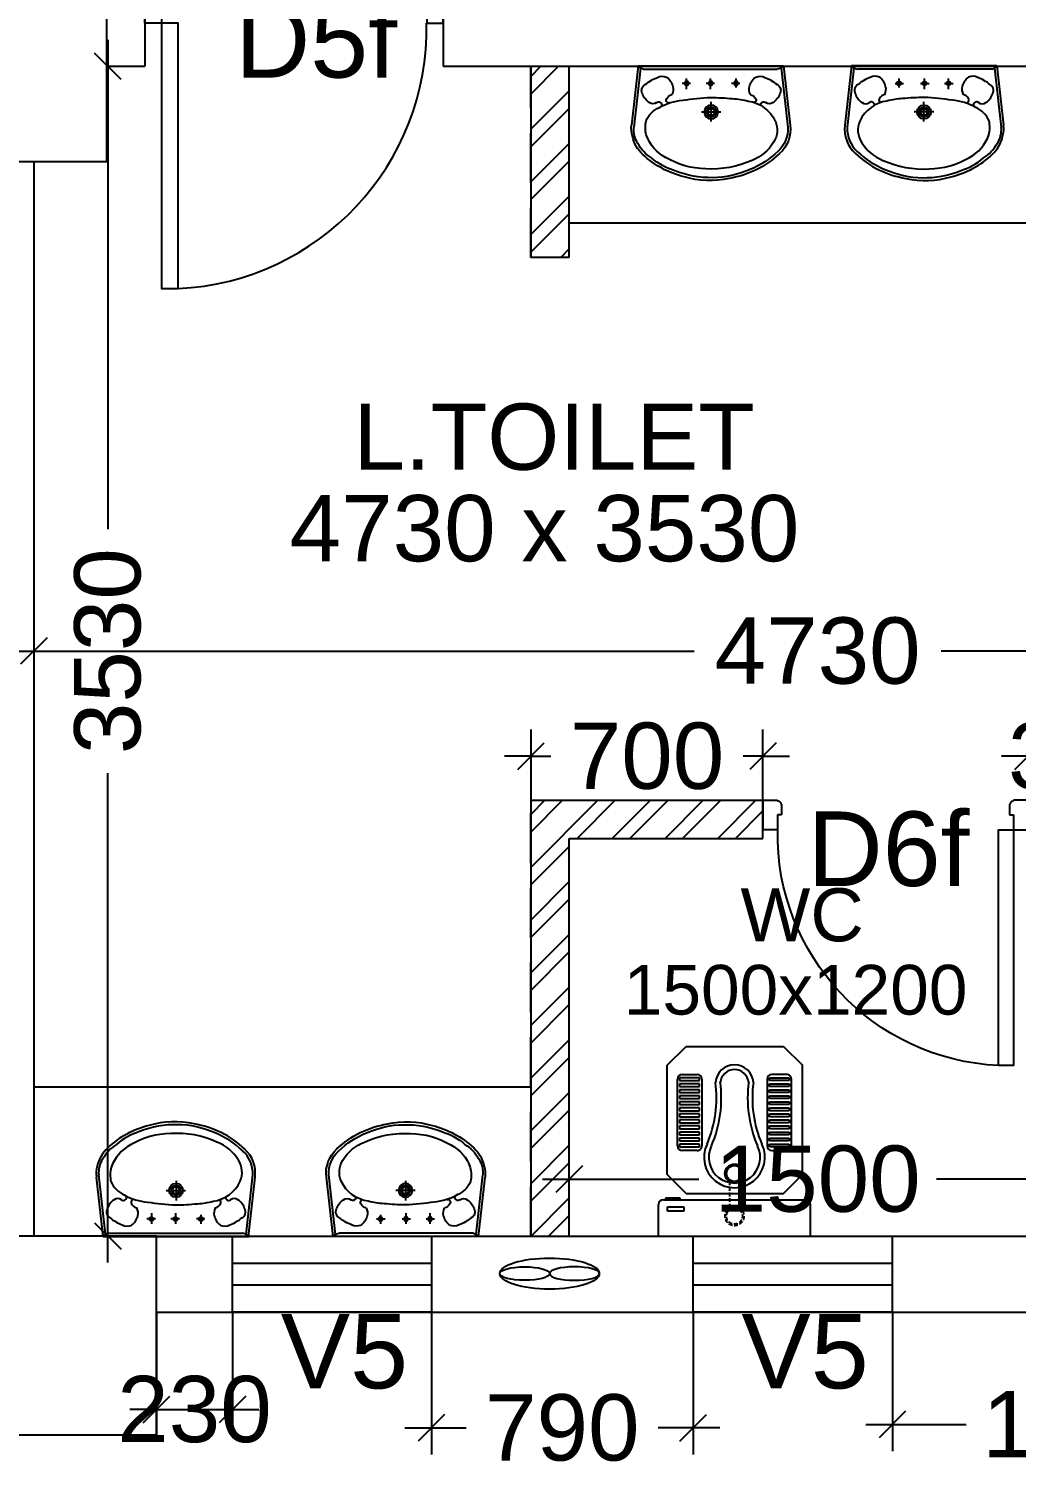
# Model space of a CAD drawing. Extents: x 6345096 to 6738923, y -6490958 to -6305885.
# Drawn here: x 6645015 to 6647993, y -6413909 to -6409542 of the extents above; entities that cross this region are included whole.
import ezdxf
from ezdxf.enums import TextEntityAlignment as Align

# ---------------------------------------------------------------- set-up
doc = ezdxf.new("R2010")
doc.units = 0
doc.header["$LTSCALE"] = 600
doc.header["$MEASUREMENT"] = 0
doc.header["$PDMODE"] = 35
doc.linetypes.add('HIDDEN', pattern=[0.375, 0.25, -0.125])
doc.layers.get('0').update_dxf_attribs({"linetype": 'CONTINUOUS'})
doc.layers.get('Defpoints').update_dxf_attribs({"linetype": 'CONTINUOUS'})
for name, color, linetype in [('8', 8, 'CONTINUOUS'), ('DIM-TEXT', 8, 'CONTINUOUS'), ('DOOR', 32, 'CONTINUOUS'), ('Exaust', 8, 'CONTINUOUS'), ('HS', 251, 'CONTINUOUS'), ('joinery', 7, 'CONTINUOUS'), ('LA-column', 3, 'CONTINUOUS'), ('Room Dim', 1, 'CONTINUOUS'), ('T Wall', 8, 'CONTINUOUS'), ('TEXT', 6, 'CONTINUOUS'), ('Toi-Euip', 8, 'CONTINUOUS'), ('toi-fix', 46, 'CONTINUOUS'), ('Toi. Wall Hat', 3, 'CONTINUOUS'), ('Walls', 7, 'CONTINUOUS'), ('WIN', 151, 'CONTINUOUS'), ('Working Dim', 5, 'CONTINUOUS')]:
    doc.layers.add(name, color=color, linetype=linetype)
doc.styles.add('ari', font='arial.ttf')
doc.styles.add('ARIAL', font='arial.ttf')
doc.styles.add('RT', font='romant.shx')
doc.dimstyles.new('int. dim', dxfattribs={"dimtxt": 200, "dimasz": 80, "dimexe": 80, "dimexo": 0, "dimgap": 70, "dimtad": 0, "dimdec": 0, "dimzin": 12, "dimdsep": 46, "dimtxsty": 'ari', "dimblk": 'OBLIQUE', "dimcen": 2, "dimdle": 80, "dimclrd": 256, "dimclre": 256, "dimclrt": 6, "dimadec": 0, "dimazin": 0, "dimtfac": 1, "dimtdec": 0, "dimtix": 1, "dimtmove": 2, "dimatfit": 3, "dimfxl": 1, "dimtolj": 1, "dimtzin": 0, "dimlwd": -1, "dimlwe": -1, "dimarcsym": 0})
doc.dimstyles.new('TEXT', dxfattribs={"dimscale": 0, "dimtxt": 600, "dimasz": 300, "dimexe": 300, "dimexo": 30, "dimgap": 50, "dimtad": 0, "dimdec": 0, "dimzin": 0, "dimdsep": 46, "dimtxsty": 'RT', "dimblk": 'OBLIQUE', "dimcen": 0.09, "dimdle": 300, "dimclrd": 256, "dimclre": 256, "dimclrt": 170, "dimadec": 0, "dimazin": 0, "dimtfac": 1, "dimtdec": 0, "dimtofl": 0, "dimtmove": 2, "dimatfit": 3, "dimfxl": 1, "dimfrac": 2, "dimtolj": 1, "dimtzin": 0, "dimlwd": -1, "dimlwe": -1, "dimarcsym": 0})

# ---------------------------------------------------------------- blocks, each defined once
blk = doc.blocks.new('A$C4D064DB7')
at = {"layer": 'Toi-Euip', "color": 8}
for p, q in [((-219.3, -1), (-239.3, 178)), ((-212.3, 5.4), (-232.3, 184.5)), ((212.2, 4.9), (232.3, 184.5)), ((219.2, -1), (239.3, 178)), ((-28.5, 137.9), (30, 137.9)), ((0.9, 167), (0.9, 107.5)), ((-61.3, 51.7), (-86.8, 51.7)), ((-73.1, 68.7), (-73.1, 37.2)), ((11.1, 51.7), (-14.3, 51.7)), ((-0.6, 68.7), (-0.6, 37.2)), ((87.9, 51.7), (62.5, 51.7)), ((76.2, 63.6), (76.2, 37.2)), ((-204.6, 8.3), (200.4, 8.3)), ((-219.3, -1), (219.2, -1))]:
    blk.add_line(p, q, dxfattribs=at)
for centre, radius in [((0.9, 137.9), 20.9), ((0.9, 137.9), 15), ((0.9, 137.9), 10.5), ((-73.1, 51.7), 6.23), ((-0.6, 51.7), 6.23), ((76.2, 51.7), 6.23)]:
    blk.add_circle(centre, radius, dxfattribs=at)
for centre, radius, start, end in [((-15, 63.3), 278.1, 103.6801, 133.1199), ((-52.1, 129.5), 194.1, 106.9894, 130.6854), ((-12.7, 69.4), 239.9, 90.5187, 121.0564), ((0.4, 42.8), 293.4, 66.1951, 111.8497), ((-3.7, 79.1), 265.8, 77.1391, 106.8516), ((4.5, 21.6), 288.4, 65.4107, 93.8454), ((11, 56.9), 284.8, 46.3845, 81.023), ((17.4, 64.4), 266.9, 46.2173, 67.6674), ((-135.9, 190.3), 102.7, 132.34, 168.5521), ((-115.7, 175.3), 119.3, 121.8415, 151.2146), ((-79.5, 166.9), 122.1, 117.7975, 160.6946), ((74.5, 158), 135.4, 31.8603, 68.3132), ((143.8, 190.8), 96.4, 352.3942, 48.6169), ((-156.9, 191.3), 75.7, 146.7911, 185.1402), ((131.4, 192.6), 68.8, 336.7779, 32.4081), ((140.9, 188.9), 91.5, 357.2238, 48.0895), ((-159.3, 187.8), 80.7, 163.2392, 186.9959), ((-105.8, 184.4), 91.8, 165.5854, 192.6546), ((-124.3, 195.5), 77.6, 203.693, 246.3813), ((98.1, 210.4), 106.4, 278.0202, 335.0221), ((-154.2, 64.6), 55.1, 124.9669, 161.6496), ((-174.7, 96.4), 17.3, 50.4642, 129.5358), ((-157.9, 115.7), 8.33, 226.0403, 306.1074), ((-73.6, 263.8), 161.7, 239.5902, 265.9719), ((-156.5, 116.7), 8.45, 294.5104, 30.3287), ((-126.4, 102.5), 8.28, 83.1526, 217.3039), ((-110.1, 109.7), 26, 208.2715, 253.614), ((33.5, 869.5), 776.1, 261.2228, 267.52), ((-3.1, 803.8), 709.6, 270.2431, 275.5482), ((44.3, 384), 287.3, 274.2321, 283.8267), ((112.1, 109.7), 26, 286.386, 331.7285), ((129.6, 102.2), 7.16, 318.2984, 78.6803), ((157.9, 115.9), 7.49, 165.1523, 247.9307), ((159.9, 115.7), 8.33, 233.8926, 313.9597), ((176.7, 96.4), 17.3, 50.4642, 129.5358), ((156.2, 64.6), 55.1, 18.3504, 55.0331), ((-188.7, 72.6), 20.1, 152.4908, 243.191), ((-120.2, 149.2), 122.2, 230.5982, 250.4136), ((-161, 71.5), 47.7, 305.0585, 347.193), ((-144.2, 69.4), 30.9, 343.9654, 29.9209), ((146.2, 69.4), 30.9, 150.0791, 196.0346), ((163, 71.5), 47.7, 192.807, 234.9415), ((122.2, 149.2), 122.2, 289.5864, 309.4018), ((190.7, 72.6), 20.1, 296.809, 27.5092), ((-200, -15.1), 23.9, 101.1451, 143.7785), ((-145.6, 63.1), 33, 241.9192, 291.3561), ((147.6, 63.1), 33, 248.6439, 298.0808), ((199.8, -16.6), 24.9, 38.7487, 88.5796)]:
    blk.add_arc(centre, radius, start, end, dxfattribs=at)
blk = doc.blocks.new('A$C153C7E87')
at = {"layer": 'Exaust', "color": 10, "extrusion": (0, 0, -1)}
for centre, major_axis, ratio in [((0, 0), (150.2, 0.1), 0.312125), ((-75.1, 0), (75.1, 0), 0.271389)]:
    blk.add_ellipse(centre, major_axis=major_axis, ratio=ratio, start_param=3.141593, end_param=9.424778, dxfattribs=at)
at = {"layer": 'Exaust', "color": 10}
blk.add_ellipse((75.1, 0), major_axis=(75.1, 0), ratio=0.271389, dxfattribs=at)
blk = doc.blocks.new('Z$W@#1841')
at = {"layer": 'DOOR'}
for p, q in [((-267.6, -167.4), (-317.3, -167.4)), ((-317.3, -167.4), (-317.3, -267.4)), ((-267.6, -217.9), (-267.6, -167.4)), ((533, -217.9), (533, -167.4)), ((533, -167.4), (582.7, -167.4)), ((582.7, -167.4), (582.7, -267.4)), ((-254.1, -217.9), (-267.6, -217.9)), ((-254.1, -253.9), (-254.1, -217.9)), ((519.5, -253.9), (519.5, -217.9)), ((519.5, -217.9), (533, -217.9)), ((-254.1, -253.9), (-256.3, -253.9)), ((519.5, -253.9), (521.7, -253.9)), ((-317.3, -267.4), (-267.6, -267.4)), ((-267.6, -267.4), (-267.6, -265.2)), ((533, -267.4), (533, -265.2)), ((582.7, -267.4), (533, -267.4))]:
    blk.add_line(p, q, dxfattribs=at)
blk.add_lwpolyline([(482.5, 633.2), (482.5, -167.4), (533, -167.4), (533, 633.2)], close=True, dxfattribs=at)
at = {"layer": 'DOOR', "color": 145}
blk.add_arc((518.4, -152.1), 786.1, 92.6177, 181.1129, dxfattribs=at)
at = {"layer": 'DOOR'}
for centre, start, end in [((-267.6, -253.9), 270, 0), ((533, -253.9), 180, 270)]:
    blk.add_arc(centre, 11.2, start, end, dxfattribs=at)
blk = doc.blocks.new('A$C37B60793')
at = {"layer": 'toi-fix', "color": 8}
for p, q in [((0, 303.1), (127, 303.1)), ((0, -306.5), (0, 303.1)), ((146, -287.4), (146, 284.1)), ((171.2, 195), (247.4, 271.2)), ((247.4, 271.2), (685.9, 271.2)), ((762.1, 195), (685.9, 271.2)), ((171.2, -195.4), (171.2, 195)), ((343.3, 148.1), (343.3, 207.9)), ((358.5, 218.7), (358.5, 139.2)), ((369.5, 218.7), (358.5, 218.7)), ((362.3, 226.9), (630.5, 226.9)), ((369.5, 139.2), (369.5, 218.7)), ((382.7, 218.7), (382.7, 139.2)), ((393.7, 218.7), (382.7, 218.7)), ((393.7, 139.2), (393.7, 218.7)), ((406.9, 218.7), (406.9, 139.2)), ((417.9, 218.7), (406.9, 218.7)), ((417.9, 139.2), (417.9, 218.7)), ((431, 218.7), (431, 139.2)), ((442.1, 218.7), (431, 218.7)), ((442.1, 139.2), (442.1, 218.7)), ((455.2, 218.7), (455.2, 139.2)), ((466.3, 218.7), (455.2, 218.7)), ((466.3, 139.2), (466.3, 218.7)), ((479.4, 218.7), (479.4, 139.2)), ((490.5, 218.7), (479.4, 218.7)), ((490.5, 139.2), (490.5, 218.7)), ((503.6, 218.7), (503.6, 139.2)), ((514.6, 218.7), (503.6, 218.7)), ((514.6, 139.2), (514.6, 218.7)), ((527.8, 218.7), (527.8, 139.2)), ((538.8, 218.7), (527.8, 218.7)), ((538.8, 139.2), (538.8, 218.7)), ((552, 218.7), (552, 139.2)), ((563, 218.7), (552, 218.7)), ((563, 139.2), (563, 218.7)), ((576.2, 218.7), (576.2, 139.2)), ((587.2, 218.7), (576.2, 218.7)), ((587.2, 139.2), (587.2, 218.7)), ((600.4, 218.7), (600.4, 139.2)), ((611.4, 218.7), (600.4, 218.7)), ((611.4, 139.2), (611.4, 218.7)), ((624.5, 218.7), (624.5, 139.2)), ((635.6, 218.7), (624.5, 218.7)), ((635.6, 139.2), (635.6, 218.7)), ((649.5, 207.9), (649.5, 148.1)), ((762.1, -195.4), (762.1, 195)), ((358.5, 139.2), (369.5, 139.2)), ((630.5, 129.1), (362.3, 129.1)), ((382.7, 139.2), (393.7, 139.2)), ((406.9, 139.2), (417.9, 139.2)), ((431, 139.2), (442.1, 139.2)), ((455.2, 139.2), (466.3, 139.2)), ((479.4, 139.2), (490.5, 139.2)), ((503.6, 139.2), (514.6, 139.2)), ((527.8, 139.2), (538.8, 139.2)), ((552, 139.2), (563, 139.2)), ((576.2, 139.2), (587.2, 139.2)), ((600.4, 139.2), (611.4, 139.2)), ((624.5, 139.2), (635.6, 139.2)), ((343.3, -151.5), (343.3, -211.2)), ((358.5, -222), (358.5, -142.6)), ((358.5, -142.6), (369.5, -142.6)), ((630.5, -132.4), (362.3, -132.4)), ((369.5, -142.6), (369.5, -222)), ((382.7, -222), (382.7, -142.6)), ((382.7, -142.6), (393.7, -142.6)), ((393.7, -142.6), (393.7, -222)), ((406.9, -222), (406.9, -142.6)), ((406.9, -142.6), (417.9, -142.6)), ((417.9, -142.6), (417.9, -222)), ((431, -222), (431, -142.6)), ((431, -142.6), (442.1, -142.6)), ((442.1, -142.6), (442.1, -222)), ((455.2, -222), (455.2, -142.6)), ((455.2, -142.6), (466.3, -142.6)), ((466.3, -142.6), (466.3, -222)), ((479.4, -222), (479.4, -142.6)), ((479.4, -142.6), (490.5, -142.6)), ((490.5, -142.6), (490.5, -222)), ((503.6, -222), (503.6, -142.6)), ((503.6, -142.6), (514.6, -142.6)), ((514.6, -142.6), (514.6, -222)), ((527.8, -222), (527.8, -142.6)), ((527.8, -142.6), (538.8, -142.6)), ((538.8, -142.6), (538.8, -222)), ((552, -222), (552, -142.6)), ((552, -142.6), (563, -142.6)), ((563, -142.6), (563, -222)), ((576.2, -222), (576.2, -142.6)), ((576.2, -142.6), (587.2, -142.6)), ((587.2, -142.6), (587.2, -222)), ((600.4, -222), (600.4, -142.6)), ((600.4, -142.6), (611.4, -142.6)), ((611.4, -142.6), (611.4, -222)), ((624.5, -222), (624.5, -142.6)), ((624.5, -142.6), (635.6, -142.6)), ((635.6, -142.6), (635.6, -222)), ((649.5, -211.2), (649.5, -151.5)), ((117.8, -205), (100.3, -205)), ((100.3, -205), (100.3, -270.7)), ((117.8, -270.7), (117.8, -205)), ((153.7, -221.4), (147.5, -221.4)), ((147.5, -221.4), (147.5, -276.8)), ((153.7, -276.8), (153.7, -221.4)), ((171.2, -195.4), (247.4, -271.6)), ((369.5, -222), (358.5, -222)), ((362.3, -230.3), (630.5, -230.3)), ((393.7, -222), (382.7, -222)), ((417.9, -222), (406.9, -222)), ((442.1, -222), (431, -222)), ((466.3, -222), (455.2, -222)), ((490.5, -222), (479.4, -222)), ((514.6, -222), (503.6, -222)), ((538.8, -222), (527.8, -222)), ((563, -222), (552, -222)), ((587.2, -222), (576.2, -222)), ((611.4, -222), (600.4, -222)), ((635.6, -222), (624.5, -222)), ((685.9, -271.6), (762.1, -195.4)), ((100.3, -270.7), (117.8, -270.7)), ((147.5, -276.8), (153.7, -276.8)), ((247.4, -271.6), (685.9, -271.6)), ((0, -306.5), (127, -306.5))]:
    blk.add_line(p, q, dxfattribs=at)
at = {"layer": 'toi-fix', "color": 8, "linetype": 'HIDDEN', "ltscale": 0.1}
for p, q in [((219.3, 19), (111.7, 19)), ((219.3, -22.3), (111.7, -22.3))]:
    blk.add_line(p, q, dxfattribs=at)
at = {"layer": 'toi-fix', "color": 8, "extrusion": (0, 0, -1)}
for centre, major_axis, start_param, end_param in [((127, 284.1), (-13.5, -13.5), 2.356194, 3.926991), ((362.3, 207.9), (13.5, -13.5), 2.356194, 3.926991), ((630.5, 207.9), (-13.5, -13.5), 2.356194, 3.926991), ((316.3, -1.7), (0, -122.2), -0.449608, 3.591264), ((362.3, 148.1), (-13.5, -13.5), -0.785398, 0.785398), ((630.5, 148.1), (-13.5, -13.5), 3.926991, 5.497787), ((316.3, -1.7), (0, -103.2), -0.449671, 3.591202), ((554, 536.4), (-29.4, -484.3), -0.19615, 0.346746), ((554, 536.4), (-11.6, -466), -0.160496, 0.3824), ((611.1, -1.7), (-54, -54), 2.434309, 5.419673), ((251.3, -1.7), (-26.9, -26.9), 0.785398, 7.068583), ((251.3, -1.7), (-22.5, -22.5), 0.785398, 7.068583), ((611.1, -1.7), (40.6, -40.6), 4.005105, 6.990469), ((554, -539.7), (29.4, -484.3), 2.794864, 3.33776), ((554, -539.7), (11.6, -466), 2.7592, 3.302095), ((362.3, -151.5), (13.5, -13.5), 2.356194, 3.926991), ((630.5, -151.5), (13.5, -13.5), 3.926991, 5.497787), ((362.3, -211.2), (-13.5, -13.5), -0.785398, 0.785398), ((630.5, -211.2), (13.5, -13.5), 5.497787, 7.068583), ((127, -287.4), (13.5, -13.5), 5.497787, 7.068583)]:
    blk.add_ellipse(centre, major_axis=major_axis, ratio=1, start_param=start_param, end_param=end_param, dxfattribs=at)
at = {"layer": 'toi-fix', "color": 8, "linetype": 'HIDDEN', "ltscale": 0.1, "extrusion": (0, 0, -1)}
for major_axis, start_param, end_param in [((26.9, -26.9), 2.356194490188911, 8.639379797368496), ((22.5, -22.5), 2.356194490188169, 8.639379797367756)]:
    blk.add_ellipse((79.7, -1.7), major_axis=major_axis, ratio=1, start_param=start_param, end_param=end_param, dxfattribs=at)
blk = doc.blocks.new('_Oblique')
at = {"color": 0, "linetype": 'ByBlock', "lineweight": -2}
blk.add_line((-0.5, -0.5), (0.5, 0.5), dxfattribs=at)
blk = doc.blocks.new('*D1038')
at = {"layer": 'Defpoints', "color": 0, "transparency": 16777216}
for p in [(6645399.4, -6413414.7, 3.4), (6645628.9, -6413414.7, 3.4), (6645628.9, -6413708.1)]:
    blk.add_point(p, dxfattribs=at)
at = {"layer": 'Working Dim', "transparency": 16777216}
for p, q in [((6645399.4, -6413414.7), (6645399.4, -6413788.1)), ((6645628.9, -6413414.7), (6645628.9, -6413788.1)), ((6645399.4, -6413708.1), (6645319.4, -6413708.1)), ((6645399.4, -6413708.1), (6645628.9, -6413708.1)), ((6645628.9, -6413708.1), (6645708.9, -6413708.1))]:
    blk.add_line(p, q, dxfattribs=at)
at = {"layer": 'Working Dim', "transparency": 16777216, "xscale": 80, "yscale": 80, "zscale": 80}
blk.add_blockref('_Oblique', (6645399.4, -6413708.1), dxfattribs=at)
at = {"layer": 'Working Dim', "transparency": 16777216, "xscale": 80, "yscale": 80, "zscale": 80, "rotation": 180}
blk.add_blockref('_Oblique', (6645628.9, -6413708.1), dxfattribs=at)
at = {"layer": 'Working Dim', "color": 6, "transparency": 16777216, "insert": (6645514.1, -6413708.1), "char_height": 200, "attachment_point": 5, "style": 'ari'}
blk.add_mtext('\\A1;230', dxfattribs=at)
blk = doc.blocks.new('*D1044')
at = {"layer": 'Defpoints', "color": 0, "transparency": 16777216}
for p in [(6648144.5, -6413012.9), (6646644.5, -6413184.7, 3.4), (6648144.5, -6413184.7, 3.4)]:
    blk.add_point(p, dxfattribs=at)
at = {"layer": 'Working Dim', "transparency": 16777216}
for p, q in [((6646644.5, -6413184.7), (6646644.5, -6412932.9)), ((6648144.5, -6413184.7), (6648144.5, -6412932.9)), ((6646564.5, -6413012.9), (6647035.6, -6413012.9)), ((6648224.5, -6413012.9), (6647753.4, -6413012.9))]:
    blk.add_line(p, q, dxfattribs=at)
at = {"layer": 'Working Dim', "transparency": 16777216, "xscale": 80, "yscale": 80, "zscale": 80, "rotation": 180}
blk.add_blockref('_Oblique', (6646644.5, -6413012.9), dxfattribs=at)
at = {"layer": 'Working Dim', "transparency": 16777216, "xscale": 80, "yscale": 80, "zscale": 80}
blk.add_blockref('_Oblique', (6648144.5, -6413012.9), dxfattribs=at)
at = {"layer": 'Working Dim', "color": 6, "transparency": 16777216, "insert": (6647394.5, -6413012.9), "char_height": 200, "attachment_point": 5, "style": 'ari'}
blk.add_mtext('\\A1;1500', dxfattribs=at)
blk = doc.blocks.new('*D1045')
at = {"layer": 'Defpoints', "color": 0, "transparency": 16777216}
for p in [(6645249.4, -6409654.7, 3.4), (6645249.4, -6413184.7, 3.4), (6645252.4, -6413184.7)]:
    blk.add_point(p, dxfattribs=at)
at = {"layer": 'Working Dim', "transparency": 16777216}
for p, q in [((6645252.4, -6409574.7), (6645252.4, -6411051.5)), ((6645249.4, -6409654.7), (6645332.4, -6409654.7)), ((6645252.4, -6413264.7), (6645252.4, -6411788)), ((6645249.4, -6413184.7), (6645332.4, -6413184.7))]:
    blk.add_line(p, q, dxfattribs=at)
at = {"layer": 'Working Dim', "transparency": 16777216, "xscale": 80, "yscale": 80, "zscale": 80}
for p, rotation in [((6645252.4, -6409654.7), 90), ((6645252.4, -6413184.7), 270)]:
    blk.add_blockref('_Oblique', p, dxfattribs=dict(at, rotation=rotation))
at = {"layer": 'Working Dim', "color": 6, "transparency": 16777216, "insert": (6645252.4, -6411419.7), "char_height": 200, "attachment_point": 5, "rotation": 90, "style": 'ari'}
blk.add_mtext('\\A1;3530', dxfattribs=at)
blk = doc.blocks.new('*D1046')
at = {"layer": 'Defpoints', "color": 0, "transparency": 16777216}
for p in [(6645029.4, -6411283.8, 3.4), (6649759.5, -6411285.8, 4.1), (6649759.5, -6411419.3)]:
    blk.add_point(p, dxfattribs=at)
at = {"layer": 'Working Dim', "transparency": 16777216}
for p, q in [((6645029.4, -6411283.8), (6645029.4, -6411499.3)), ((6649759.5, -6411285.8), (6649759.5, -6411499.3)), ((6644949.4, -6411419.3), (6647022.1, -6411419.3)), ((6649839.5, -6411419.3), (6647766.7, -6411419.3))]:
    blk.add_line(p, q, dxfattribs=at)
at = {"layer": 'Working Dim', "transparency": 16777216, "xscale": 80, "yscale": 80, "zscale": 80, "rotation": 180}
blk.add_blockref('_Oblique', (6645029.4, -6411419.3), dxfattribs=at)
at = {"layer": 'Working Dim', "transparency": 16777216, "xscale": 80, "yscale": 80, "zscale": 80}
blk.add_blockref('_Oblique', (6649759.5, -6411419.3), dxfattribs=at)
at = {"layer": 'Working Dim', "color": 6, "transparency": 16777216, "insert": (6647394.4, -6411419.3), "char_height": 200, "attachment_point": 5, "style": 'ari'}
blk.add_mtext('\\A1;4730', dxfattribs=at)
blk = doc.blocks.new('*D1145')
at = {"layer": 'Defpoints', "color": 0, "transparency": 16777216}
for p in [(6647229.5, -6411736.6), (6646529.5, -6411869.7, 3.4), (6647229.5, -6411869.7, 3.4)]:
    blk.add_point(p, dxfattribs=at)
at = {"layer": 'Working Dim', "transparency": 16777216}
for p, q in [((6646529.5, -6411869.7), (6646529.5, -6411656.6)), ((6647229.5, -6411869.7), (6647229.5, -6411656.6)), ((6646529.5, -6411736.6), (6646449.5, -6411736.6)), ((6646529.5, -6411736.6), (6646589.7, -6411736.6)), ((6647229.5, -6411736.6), (6647169.3, -6411736.6)), ((6647229.5, -6411736.6), (6647309.5, -6411736.6))]:
    blk.add_line(p, q, dxfattribs=at)
at = {"layer": 'Working Dim', "transparency": 16777216, "xscale": 80, "yscale": 80, "zscale": 80}
blk.add_blockref('_Oblique', (6646529.5, -6411736.6), dxfattribs=at)
at = {"layer": 'Working Dim', "transparency": 16777216, "xscale": 80, "yscale": 80, "zscale": 80, "rotation": 180}
blk.add_blockref('_Oblique', (6647229.5, -6411736.6), dxfattribs=at)
at = {"layer": 'Working Dim', "color": 6, "transparency": 16777216, "insert": (6646879.5, -6411736.6), "char_height": 200, "attachment_point": 5, "style": 'ari'}
blk.add_mtext('\\A1;700', dxfattribs=at)
blk = doc.blocks.new('*D1146')
at = {"layer": 'Defpoints', "color": 0, "transparency": 16777216}
for p in [(6648374.5, -6411736.6), (6648029.5, -6411869.7, 3.4), (6648374.5, -6411869.7, 3.4)]:
    blk.add_point(p, dxfattribs=at)
at = {"layer": 'Working Dim', "transparency": 16777216}
for p, q in [((6648029.5, -6411869.7), (6648029.5, -6411656.6)), ((6648374.5, -6411869.7), (6648374.5, -6411656.6)), ((6648029.5, -6411736.6), (6647949.5, -6411736.6)), ((6648029.5, -6411736.6), (6648374.5, -6411736.6)), ((6648374.5, -6411736.6), (6648454.5, -6411736.6))]:
    blk.add_line(p, q, dxfattribs=at)
at = {"layer": 'Working Dim', "transparency": 16777216, "xscale": 80, "yscale": 80, "zscale": 80}
blk.add_blockref('_Oblique', (6648029.5, -6411736.6), dxfattribs=at)
at = {"layer": 'Working Dim', "transparency": 16777216, "xscale": 80, "yscale": 80, "zscale": 80, "rotation": 180}
blk.add_blockref('_Oblique', (6648374.5, -6411736.6), dxfattribs=at)
at = {"layer": 'Working Dim', "color": 6, "transparency": 16777216, "insert": (6648202, -6411736.6), "char_height": 200, "attachment_point": 5, "style": 'ari'}
blk.add_mtext('\\A1;345', dxfattribs=at)
blk = doc.blocks.new('*D1284')
at = {"layer": 'Defpoints', "color": 0, "linetype": 'Continuous', "transparency": 16777216}
for p in [(6610879.4, -6414393.6, 22), (6651939.6, -6414394.7, -1), (6610879.4, -6415444.2)]:
    blk.add_point(p, dxfattribs=at)
at = {"layer": 'DIM-TEXT', "transparency": 16777216}
for p, q in [((6610879.4, -6414393.6), (6610879.4, -6415744.2)), ((6651939.6, -6414394.7), (6651939.6, -6415744.2)), ((6610579.4, -6415444.2), (6622377.9, -6415444.2)), ((6652239.6, -6415444.2), (6640441, -6415444.2))]:
    blk.add_line(p, q, dxfattribs=at)
at = {"layer": 'DIM-TEXT', "linetype": 'Continuous', "transparency": 16777216, "xscale": 300, "yscale": 300, "zscale": 300, "rotation": 180}
blk.add_blockref('_Oblique', (6610879.4, -6415444.2), dxfattribs=at)
at = {"layer": 'DIM-TEXT', "linetype": 'Continuous', "transparency": 16777216, "xscale": 300, "yscale": 300, "zscale": 300}
blk.add_blockref('_Oblique', (6651939.6, -6415444.2), dxfattribs=at)
at = {"layer": 'DIM-TEXT', "color": 170, "linetype": 'Continuous', "transparency": 16777216, "insert": (6631409.5, -6415444.2), "char_height": 750, "attachment_point": 5, "style": 'ari'}
blk.add_mtext('\\A1;{\\H1.067x;I.P. REGISTRATION & PHARMACY}', dxfattribs=at)
blk = doc.blocks.new('*D1304')
at = {"layer": 'Defpoints', "color": 0, "transparency": 16777216}
for p in [(6646228.9, -6413414.7, 3.4), (6647019, -6413414.7, 4.1), (6647019, -6413763.5)]:
    blk.add_point(p, dxfattribs=at)
at = {"layer": 'Working Dim', "transparency": 16777216}
for p, q in [((6646228.9, -6413414.7), (6646228.9, -6413843.5)), ((6647019, -6413414.7), (6647019, -6413843.5)), ((6646148.9, -6413763.5), (6646334.2, -6413763.5)), ((6647099, -6413763.5), (6646913.7, -6413763.5))]:
    blk.add_line(p, q, dxfattribs=at)
at = {"layer": 'Working Dim', "transparency": 16777216, "xscale": 80, "yscale": 80, "zscale": 80, "rotation": 180}
blk.add_blockref('_Oblique', (6646228.9, -6413763.5), dxfattribs=at)
at = {"layer": 'Working Dim', "transparency": 16777216, "xscale": 80, "yscale": 80, "zscale": 80}
blk.add_blockref('_Oblique', (6647019, -6413763.5), dxfattribs=at)
at = {"layer": 'Working Dim', "color": 6, "transparency": 16777216, "insert": (6646623.9, -6413763.5), "char_height": 200, "attachment_point": 5, "style": 'ari'}
blk.add_mtext('\\A1;790', dxfattribs=at)
blk = doc.blocks.new('*D1305')
at = {"layer": 'Defpoints', "color": 0, "transparency": 16777216}
for p in [(6647620, -6413414.7, 4.1), (6648784.6, -6413414.7, 4.1), (6648784.6, -6413753.6)]:
    blk.add_point(p, dxfattribs=at)
at = {"layer": 'Working Dim', "transparency": 16777216}
for p, q in [((6647620, -6413414.7), (6647620, -6413833.6)), ((6648784.6, -6413414.7), (6648784.6, -6413833.6)), ((6647540, -6413753.6), (6647842.3, -6413753.6)), ((6648864.6, -6413753.6), (6648562.3, -6413753.6))]:
    blk.add_line(p, q, dxfattribs=at)
at = {"layer": 'Working Dim', "transparency": 16777216, "xscale": 80, "yscale": 80, "zscale": 80, "rotation": 180}
blk.add_blockref('_Oblique', (6647620, -6413753.6), dxfattribs=at)
at = {"layer": 'Working Dim', "transparency": 16777216, "xscale": 80, "yscale": 80, "zscale": 80}
blk.add_blockref('_Oblique', (6648784.6, -6413753.6), dxfattribs=at)
at = {"layer": 'Working Dim', "color": 6, "transparency": 16777216, "insert": (6648202.3, -6413753.6), "char_height": 200, "attachment_point": 5, "style": 'ari'}
blk.add_mtext('\\A1;1165', dxfattribs=at)
blk = doc.blocks.new('A$C2CD672AE')
at = {"layer": 'T Wall', "color": 8, "linetype": 'HIDDEN'}
for p, q in [((116210.1, 46192.4, 3.4), (116210.1, 46769.2, 3.4)), ((116325.1, 46192.4, 3.4), (116325.1, 46769.2, 3.4)), ((116325.1, 46192.4, 3.4), (116210.1, 46192.4, 3.4)), ((116210.1, 44554.2, 3.4), (116910.1, 44554.2, 3.4)), ((116210.1, 43239.2, 3.4), (116210.1, 44554.2, 3.4)), ((116910.1, 44439.2, 3.4), (116910.1, 44554.2, 3.4)), ((116325.1, 44439.2, 3.4), (116910.1, 44439.2, 3.4)), ((116325.1, 43239.2, 3.4), (116325.1, 44439.2, 3.4))]:
    blk.add_line(p, q, dxfattribs=at)
at = {"layer": 'toi-fix', "color": 8, "linetype": 'HIDDEN'}
for p, q in [((116325.1, 46297.1, 3.4), (117825.1, 46297.1, 3.4)), ((114710, 43689.2, 3.4), (116210.1, 43689.2, 3.4))]:
    blk.add_line(p, q, dxfattribs=at)
at = {"layer": 'Walls', "color": 8, "linetype": 'HIDDEN'}
for p, q in [((115045, 46999.2), (115045, 46769.2)), ((115945, 46999.2), (115945, 46769.2)), ((114930, 46769.2), (115045, 46769.2)), ((115945, 46769.2), (119440.1, 46769.2)), ((114710, 46481.6), (114710, 43239.2)), ((114710, 46481.6), (114710, 43239.2)), ((115080, 43239.2), (119440.1, 43239.2)), ((115080, 43009.2), (119670.1, 43009.2))]:
    blk.add_line(p, q, dxfattribs=at)

msp = doc.modelspace()

# ---------------------------------------------------------------- hatches: boundary and pattern name
at = {"layer": 'Toi. Wall Hat'}
h = msp.add_hatch(dxfattribs=at)
h.set_pattern_fill('ANSI32', color=10, scale=300, style=0)
h.set_pattern_definition([(45, (6646529.49, -6413184.75), (-79.5495, 79.5495), []), (45, (6646582.53, -6413184.75), (-79.5495, 79.5495), [])])
h.paths.add_polyline_path([(6648144.493, -6410969.748), (6648374.493, -6410969.748), (6648374.493, -6410854.748), (6648259.493, -6410854.748), (6648259.493, -6409654.748), (6648144.493, -6409654.748)])
h.paths.add_polyline_path([(6649759.493, -6410969.748), (6649759.493, -6410854.748), (6649174.493, -6410854.748), (6649174.493, -6410969.748)])
h.paths.add_polyline_path([(6649174.493, -6411869.748), (6649174.493, -6411984.748), (6649759.493, -6411984.748), (6649759.493, -6411869.748)])
h.paths.add_polyline_path([(6648259.493, -6411984.748), (6648374.493, -6411984.748), (6648374.493, -6411869.748), (6648029.493, -6411869.748), (6648029.493, -6411984.748), (6648144.493, -6411984.748), (6648144.493, -6413184.748), (6648259.493, -6413184.748)])
h.paths.add_polyline_path([(6646529.493, -6411869.748), (6646529.493, -6413184.748), (6646644.493, -6413184.748), (6646644.493, -6411984.748), (6647229.493, -6411984.748), (6647229.493, -6411869.748)])
h.paths.add_polyline_path([(6646644.493, -6409654.748), (6646529.493, -6409654.748), (6646529.493, -6410231.457), (6646644.493, -6410231.457)])

# ---------------------------------------------------------------- linework, layer by layer
at = {"layer": 'LA-column', "color": 2, "elevation": 3.421}
for points in [[(6645249.357, -6409942.275), (6645249.357, -6409342.275), (6644799.357, -6409342.275), (6644799.357, -6409942.275)], [(6645399.357, -6413784.819), (6645399.357, -6413184.819), (6644799.357, -6413184.819), (6644799.357, -6413784.819)]]:
    msp.add_lwpolyline(points, close=True, dxfattribs=at)
at = {"layer": 'T Wall', "color": 6, "linetype": 'Continuous'}
for p, q in [((6646529.493, -6410231.457, 3.429), (6646529.493, -6409654.748, 3.429)), ((6646644.493, -6410231.457, 3.429), (6646644.493, -6409654.748, 3.429)), ((6646644.493, -6410231.457, 3.429), (6646529.493, -6410231.457, 3.429)), ((6646529.493, -6411869.748, 3.429), (6647229.493, -6411869.748, 3.429)), ((6646529.493, -6413184.748, 3.429), (6646529.493, -6411869.748, 3.429)), ((6647229.493, -6411984.748, 3.429), (6647229.493, -6411869.748, 3.429)), ((6646644.493, -6411984.748, 3.429), (6647229.493, -6411984.748, 3.429)), ((6646644.493, -6413184.748, 3.429), (6646644.493, -6411984.748, 3.429))]:
    msp.add_line(p, q, dxfattribs=at)
at = {"layer": 'toi-fix'}
for p, q in [((6646644.493, -6410126.85, 3.429), (6648144.493, -6410126.85, 3.429)), ((6645029.357, -6412734.732, 3.429), (6646529.493, -6412734.732, 3.429))]:
    msp.add_line(p, q, dxfattribs=at)
at = {"layer": 'Walls'}
for p, q in [((6645364.357, -6409424.748), (6645364.357, -6409654.748)), ((6646264.357, -6409424.748), (6646264.357, -6409654.748)), ((6645249.357, -6409654.748), (6645364.357, -6409654.748)), ((6646264.357, -6409654.748), (6649759.493, -6409654.748)), ((6645029.357, -6409942.277), (6645029.357, -6413184.748)), ((6645029.357, -6409942.277), (6645029.357, -6413184.748)), ((6645399.358, -6413184.748), (6649759.493, -6413184.748)), ((6645399.358, -6413414.748), (6649989.493, -6413414.748))]:
    msp.add_line(p, q, dxfattribs=at)
at = {"layer": 'WIN', "linetype": 'Continuous'}
for points, elevation in [([(6646228.935, -6413414.749), (6645628.935, -6413414.749), (6645628.935, -6413184.749), (6646228.935, -6413184.749)], 3.421), ([(6647618.956, -6413414.749), (6647018.956, -6413414.749), (6647018.956, -6413184.749), (6647618.956, -6413184.749)], 4.125), ([(6646228.935, -6413333.408), (6645628.935, -6413333.408), (6645628.935, -6413266.09), (6646228.935, -6413266.09)], 3.421), ([(6647618.956, -6413333.408), (6647018.956, -6413333.408), (6647018.956, -6413266.09), (6647618.956, -6413266.09)], 4.125)]:
    msp.add_lwpolyline(points, close=True, dxfattribs=dict(at, elevation=elevation))

# ---------------------------------------------------------------- block references
at = {"layer": 'DOOR', "linetype": 'Continuous', "rotation": 180}
msp.add_blockref('Z$W@#1841', (6645947.073, -6409692.157, 3.429), dxfattribs=at)
at = {"layer": 'DOOR', "linetype": 'Continuous', "xscale": -0.8887360580265522, "yscale": 0.8887360580265522, "zscale": 0.8887360580265522, "rotation": 180}
msp.add_blockref('Z$W@#1841', (6647511.612, -6412107.404, 3.429), dxfattribs=at)
at = {"layer": 'Exaust', "linetype": 'Continuous', "xscale": -1, "rotation": 180}
msp.add_blockref('A$C153C7E87', (6646585.453, -6413297.952, 2.724), dxfattribs=at)
at = {"layer": 'HS'}
msp.add_blockref('A$C2CD672AE', (6530319.294, -6456423.902, 8.17), dxfattribs=at)
at = {"layer": 'toi-fix', "xscale": -1, "rotation": 180}
msp.add_blockref('A$C4D064DB7', (6647072.125, -6409654.748, 3.429), dxfattribs=at)
at = {"layer": 'toi-fix', "rotation": 180}
msp.add_blockref('A$C4D064DB7', (6647716.153, -6409654.748, 3.429), dxfattribs=at)
at = {"layer": 'toi-fix', "color": 7, "xscale": -0.7511875331401825, "yscale": 0.7511875331401825, "zscale": 0.7511875331401825, "rotation": 270}
msp.add_blockref('A$C37B60793', (6647144.701, -6413184.708, 4.125), dxfattribs=at)
at = {"layer": 'toi-fix'}
msp.add_blockref('A$C4D064DB7', (6645457.411, -6413184.748, 3.429), dxfattribs=at)
at = {"layer": 'toi-fix', "xscale": -1}
msp.add_blockref('A$C4D064DB7', (6646151.439, -6413184.748, 3.429), dxfattribs=at)

# ---------------------------------------------------------------- texts
at = {"layer": '8', "color": 6, "style": 'ari'}
msp.add_text('D5f', height=225, dxfattribs=at).set_placement((6645636.259, -6409688.895, 3.429))
msp.add_text('D6f', height=225, dxfattribs=at).set_placement((6647608.324, -6412128.422), align=Align.CENTER)
at = {"layer": 'joinery', "style": 'ari'}
for p in [(6645966.372, -6413644.563, 3.421), (6647356.393, -6413644.563, 4.125)]:
    msp.add_text('V5', height=225, dxfattribs=at).set_placement(p, align=Align.CENTER)
at = {"layer": 'Room Dim', "style": 'ARIAL'}
for s, height, p in [('4730 x 3530', 200, (6646570.293, -6411148.595, 4.125)), ('1500x1200', 150, (6647327.93, -6412516.422, 3.429))]:
    msp.add_text(s, height=height, dxfattribs=at).set_placement(p, align=Align.CENTER)
at = {"layer": 'TEXT', "color": 7, "style": 'ARIAL'}
for s, height, p in [('L.TOILET', 200, (6646599.438, -6410872.391, 4.125)), ('WC', 160, (6647347.684, -6412295.312, 3.429))]:
    msp.add_text(s, height=height, dxfattribs=at).set_placement(p, align=Align.CENTER)

# ---------------------------------------------------------------- dimensions: what is measured, and where the dimension line sits
at = {"layer": 'DIM-TEXT', "linetype": 'Continuous'}
dim = msp.add_linear_dim(base=(6610879.353, -6415444.191, 1.031), p1=(6651939.58, -6414394.748), p2=(6610879.353, -6414393.572, 22.984), angle=180, text='{\\H1.067x;I.P. REGISTRATION & PHARMACY}', dimstyle='TEXT', override={"dimscale": 1, "dimtxt": 750, "dimexo": 0, "dimtxsty": 'ari'}, dxfattribs=at)
dim.commit()
dim.dimension.update_dxf_attribs({"geometry": '*D1284', "text_midpoint": (6631409.467, -6415444.191, 1.031)})
at = {"layer": 'Working Dim', "color": 6}
dim = msp.add_linear_dim(base=(6645252.351, -6413184.714), p1=(6645249.357, -6409654.748, 3.421), p2=(6645249.357, -6413184.714, 3.421), angle=90, dimstyle='int. dim', override={"dimtxt": 200, "dimarcsym": 1}, dxfattribs=at)
dim.commit()
dim.dimension.update_dxf_attribs({"geometry": '*D1045', "text_midpoint": (6645252.351, -6411419.731)})
for base, p1, p2, picture, middle in [((6649759.493, -6411419.32), (6645029.357, -6411283.831, 3.421), (6649759.493, -6411285.832, 4.125), '*D1046', (6647394.425, -6411419.32)), ((6647229.493, -6411736.587), (6646529.493, -6411869.748, 3.429), (6647229.493, -6411869.748, 3.429), '*D1145', (6646879.493, -6411736.587)), ((6648374.493, -6411736.587), (6648029.493, -6411869.748, 3.429), (6648374.493, -6411869.748, 3.429), '*D1146', (6648201.993, -6411736.587)), ((6648144.493, -6413012.862), (6646644.493, -6413184.748, 3.429), (6648144.493, -6413184.748, 3.429), '*D1044', (6647394.493, -6413012.862)), ((6645628.935, -6413708.077), (6645399.357, -6413414.748, 3.421), (6645628.935, -6413414.749, 3.421), '*D1038', (6645514.146, -6413708.077)), ((6647018.956, -6413763.499), (6646228.935, -6413414.749, 3.421), (6647018.956, -6413414.749, 4.125), '*D1304', (6646623.945, -6413763.499)), ((6648784.629, -6413753.564), (6647619.956, -6413414.748, 4.125), (6648784.629, -6413414.748, 4.125), '*D1305', (6648202.292, -6413753.564))]:
    dim = msp.add_linear_dim(base=base, p1=p1, p2=p2, dimstyle='int. dim', override={"dimtxt": 200, "dimarcsym": 1}, dxfattribs=at)
    dim.commit()
    dim.dimension.update_dxf_attribs({"geometry": picture, "text_midpoint": middle})

doc.saveas('drawing.dxf')
